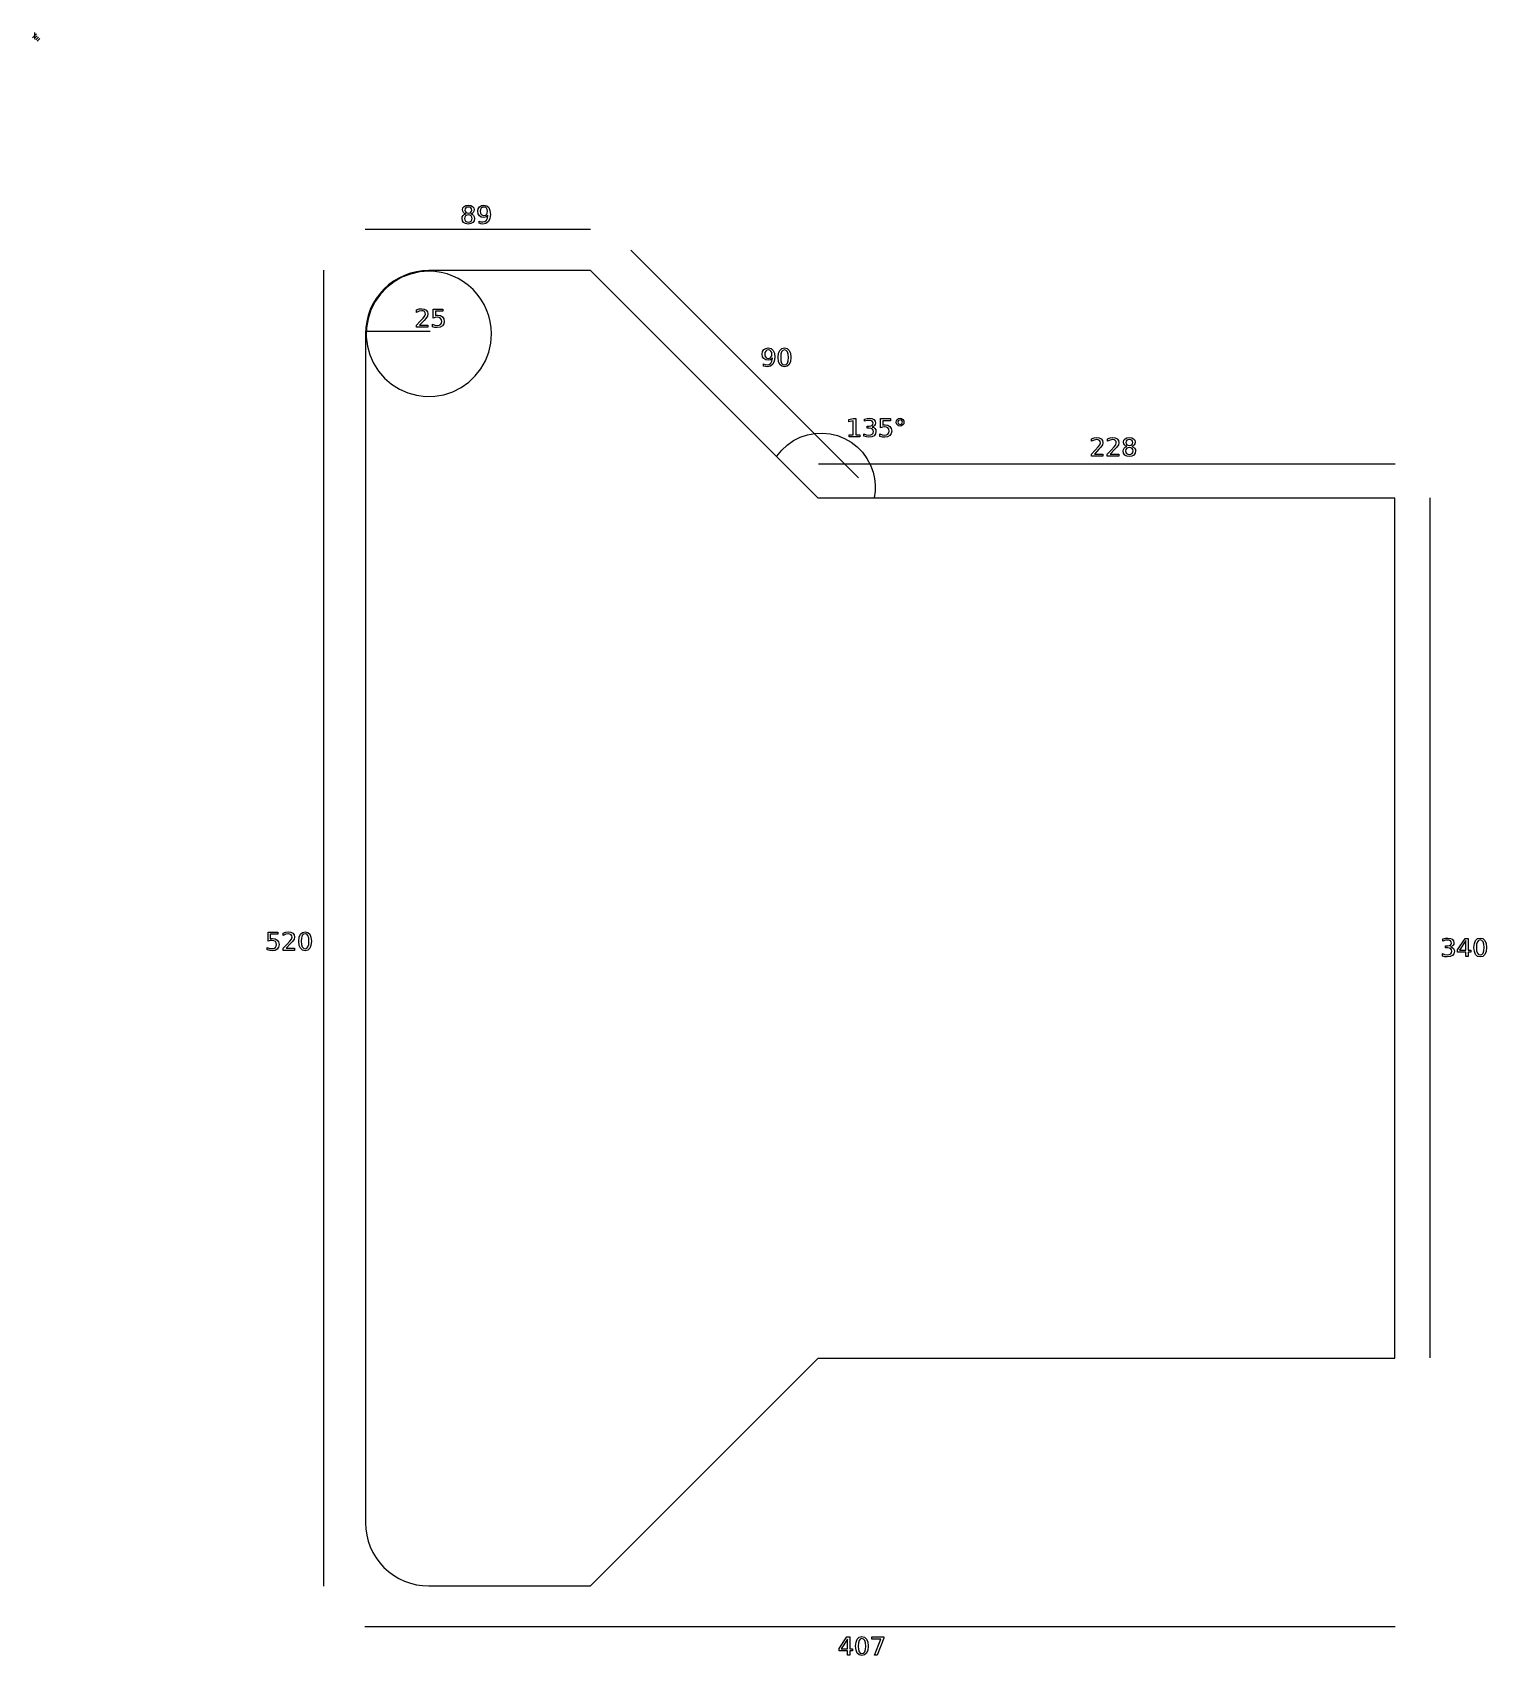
# Model space of a CAD drawing. Extents: x -1 to 574, y 60 to 701.
import ezdxf

# ---------------------------------------------------------------- set-up
doc = ezdxf.new("R2010")
doc.units = 0

msp = doc.modelspace()

# ---------------------------------------------------------------- linework, layer by layer
at = {"layer": 'Layer 1'}
for p, q in [((0.793749, 700.793749), (-0.793749, 699.206251)), ((0.793749, 700.793749), (-0.793749, 699.206251)), ((0, 701.322915), (0, 698.677085)), ((0, 701.322915), (0, 698.677085)), ((1.058332, 700), (0, 698.941668)), ((1.058332, 700), (0, 698.941668)), ((1.587498, 699.470834), (0.529166, 698.412502)), ((1.587498, 699.470834), (0.529166, 698.412502)), ((2.116664, 698.941668), (1.058332, 697.883336)), ((2.116664, 698.941668), (1.058332, 697.883336)), ((168.928665, 627.818448), (169.027539, 628.455101)), ((169.027539, 628.455101), (169.324161, 628.985645)), ((169.097474, 631.257336), (169.250608, 632.030242)), ((169.184291, 630.687002), (169.097474, 631.257336)), ((169.44474, 630.210717), (169.184291, 630.687002)), ((169.250608, 632.030242), (169.710011, 632.62228)), ((169.324161, 628.985645), (169.796828, 629.384758)), ((169.865558, 629.85019), (169.44474, 630.210717)), ((169.710011, 632.62228), (170.440715, 632.998483)), ((169.796828, 629.384758), (170.423834, 629.627121)), ((170.423834, 629.627121), (169.865558, 629.85019)), ((170.006634, 628.399635), (169.90776, 627.818448)), ((170.303256, 628.84095), (170.006634, 628.399635)), ((170.153739, 631.663684), (170.066922, 631.165695)), ((170.066922, 631.165695), (170.153739, 630.667708)), ((170.066922, 631.165695), (170.066922, 631.165695)), ((170.414188, 632.038681), (170.153739, 631.663684)), ((170.153739, 630.667708), (170.414188, 630.292711)), ((170.777128, 629.119486), (170.303256, 628.84095)), ((170.836211, 632.27381), (170.414188, 632.038681)), ((170.414188, 630.292711), (170.836211, 630.057583)), ((170.423834, 629.627121), (170.423834, 629.627121)), ((170.440715, 632.998483), (171.398106, 633.123885)), ((171.398106, 629.212332), (170.777128, 629.119486)), ((171.398106, 632.352186), (170.836211, 632.27381)), ((170.836211, 630.057583), (171.398106, 629.979207)), ((171.398106, 633.123885), (172.357907, 632.998483)), ((171.956382, 632.27381), (171.398106, 632.352186)), ((171.398106, 629.979207), (171.956382, 630.057583)), ((172.021493, 629.119486), (171.398106, 629.212332)), ((171.398106, 629.212332), (171.398106, 629.212332)), ((172.3772, 632.038681), (171.956382, 632.27381)), ((171.956382, 630.057583), (172.3772, 630.292711)), ((172.492953, 628.84095), (172.021493, 629.119486)), ((172.357907, 632.998483), (173.086198, 632.62228)), ((172.644882, 631.663684), (172.3772, 632.038681)), ((172.3772, 630.292711), (172.644882, 630.667708)), ((172.930653, 629.85019), (172.3772, 629.627121)), ((172.3772, 629.627121), (173.002999, 629.384758)), ((172.793192, 628.399635), (172.492953, 628.84095)), ((172.73411, 631.165695), (172.644882, 631.663684)), ((172.644882, 630.667708), (172.73411, 631.165695)), ((172.893272, 627.818448), (172.793192, 628.399635)), ((173.346646, 630.210717), (172.930653, 629.85019)), ((173.002999, 629.384758), (173.472047, 628.985645)), ((173.086198, 632.62228), (173.5456, 632.030242)), ((173.610712, 630.687002), (173.346646, 630.210717)), ((173.472047, 628.985645), (173.768669, 628.455101)), ((173.5456, 632.030242), (173.698734, 631.257336)), ((173.698734, 631.257336), (173.610712, 630.687002)), ((173.768669, 628.455101), (173.867543, 627.818448)), ((175.164963, 630.673737), (175.32895, 631.673331)), ((175.321715, 629.659676), (175.164963, 630.673737)), ((175.791969, 628.88436), (175.321715, 629.659676)), ((175.32895, 631.673331), (175.820909, 632.453471)), ((176.535936, 628.396018), (175.791969, 628.88436)), ((175.820909, 632.453471), (176.585374, 632.956281)), ((176.239315, 631.368267), (176.144058, 630.673737)), ((176.144058, 630.673737), (176.239315, 629.975591)), ((176.525087, 631.898812), (176.239315, 631.368267)), ((176.239315, 629.975591), (176.525087, 629.443842)), ((176.978459, 632.238842), (176.525087, 631.898812)), ((176.525087, 629.443842), (176.978459, 629.107429)), ((177.504179, 628.233237), (176.535936, 628.396018)), ((176.585374, 632.956281), (177.566879, 633.123885)), ((177.566879, 632.352186), (176.978459, 632.238842)), ((176.978459, 629.107429), (177.566879, 628.995292)), ((178.454336, 628.455101), (177.504179, 628.233237)), ((177.566879, 633.123885), (178.667758, 632.883934)), ((178.154096, 632.238842), (177.566879, 632.352186)), ((177.566879, 628.995292), (178.154096, 629.107429)), ((177.566879, 628.995292), (177.566879, 628.995292)), ((178.603852, 631.898812), (178.154096, 632.238842)), ((178.154096, 629.107429), (178.603852, 629.443842)), ((179.163334, 629.091753), (178.454336, 628.455101)), ((178.893239, 631.368267), (178.603852, 631.898812)), ((178.603852, 629.443842), (178.893239, 629.975591)), ((178.667758, 632.883934), (179.472015, 632.164083)), ((178.989701, 630.673737), (178.893239, 631.368267)), ((178.893239, 629.975591), (178.989701, 630.673737)), ((178.98126, 627.937821), (179.163334, 629.091753)), ((179.472015, 632.164083), (179.96759, 630.992065)), ((180.132782, 629.385964), (179.93021, 627.854623)), ((179.96759, 630.992065), (180.132782, 629.385964)), ((219.628761, 623.489962), (130.628874, 623.489962)), ((169.087828, 626.893615), (168.928665, 627.818448)), ((169.565318, 626.212349), (169.087828, 626.893615)), ((170.344253, 625.792736), (169.565318, 626.212349)), ((169.90776, 627.818448), (170.006634, 627.237262)), ((170.006634, 627.237262), (170.303256, 626.795945)), ((170.303256, 626.795945), (170.777128, 626.517411)), ((171.398106, 625.652865), (170.344253, 625.792736)), ((170.777128, 626.517411), (171.398106, 626.424566)), ((171.398106, 626.424566), (172.019083, 626.517411)), ((172.450752, 625.792736), (171.398106, 625.652865)), ((172.019083, 626.517411), (172.492953, 626.795945)), ((173.22607, 626.212349), (172.450752, 625.792736)), ((172.492953, 626.795945), (172.793192, 627.239674)), ((172.793192, 627.239674), (172.893272, 627.818448)), ((173.707175, 626.893615), (173.22607, 626.212349)), ((173.867543, 627.818448), (173.707175, 626.893615)), ((175.627983, 625.942253), (175.627983, 626.829709)), ((175.627983, 626.829709), (176.370745, 626.564435)), ((176.409331, 625.725212), (175.627983, 625.942253)), ((175.627983, 625.942253), (175.627983, 625.942253)), ((176.370745, 626.564435), (177.108683, 626.472797)), ((177.152093, 625.652865), (176.409331, 625.725212)), ((177.108683, 626.472797), (177.958758, 626.634372)), ((178.377166, 625.906079), (177.152093, 625.652865)), ((177.958758, 626.634372), (178.579735, 627.119097)), ((179.322496, 626.665723), (178.377166, 625.906079)), ((178.579735, 627.119097), (178.98126, 627.937821)), ((179.93021, 627.854623), (179.322496, 626.665723)), ((325.502812, 525.352794), (235.561436, 615.294221)), ((114.1971, 607.387116), (114.1971, 87.467178)), ((142.048288, 602.812404), (139.212257, 600.603967)), ((141.87382, 603.053474), (139.904116, 601.592417)), ((143.976472, 604.313656), (141.87382, 603.053474)), ((145.17392, 604.587423), (142.048288, 602.812404)), ((146.193029, 605.361968), (143.976472, 604.313656)), ((148.539848, 605.89608), (145.17392, 604.587423)), ((148.501524, 606.188438), (146.193029, 605.361968)), ((150.879956, 606.784049), (148.501524, 606.188438)), ((152.09677, 606.705434), (148.539848, 605.89608)), ((153.305399, 607.143808), (150.879956, 606.784049)), ((155.795382, 606.982539), (152.09677, 606.705434)), ((155.753794, 607.263743), (153.305399, 607.143808)), ((219.712144, 607.263743), (155.753794, 607.263743)), ((158.241033, 606.861458), (155.795382, 606.982539)), ((155.795382, 606.982539), (155.795382, 606.982539)), ((160.645261, 606.502694), (158.241033, 606.861458)), ((162.99184, 605.91297), (160.645261, 606.502694)), ((165.264544, 605.099005), (162.99184, 605.91297)), ((167.447149, 604.067521), (165.264544, 605.099005)), ((169.523429, 602.825237), (167.447149, 604.067521)), ((171.477158, 601.378875), (169.523429, 602.825237)), ((309.653523, 517.322322), (219.712144, 607.263743)), ((136.71513, 597.995057), (134.60621, 595.018615)), ((136.441389, 598.129687), (134.980333, 596.159957)), ((138.087296, 599.94651), (136.441389, 598.129687)), ((139.212257, 600.603967), (136.71513, 597.995057)), ((139.904116, 601.592417), (138.087296, 599.94651)), ((173.292112, 599.735156), (171.477158, 601.378875)), ((174.935832, 597.920201), (173.292112, 599.735156)), ((176.382194, 595.966472), (174.935832, 597.920201)), ((132.934801, 591.707587), (131.775415, 588.184472)), ((132.671838, 591.840774), (131.845368, 589.532282)), ((133.72015, 594.057334), (132.671838, 591.840774)), ((134.60621, 595.018615), (132.934801, 591.707587)), ((134.980333, 596.159957), (133.72015, 594.057334)), ((150.953396, 591.72472), (152.053069, 592.081632)), ((150.953396, 590.740802), (150.953396, 591.72472)), ((152.038599, 591.223116), (150.953396, 590.740802)), ((153.008047, 591.382278), (152.038599, 591.223116)), ((152.053069, 592.081632), (152.988754, 592.202208)), ((152.988754, 592.202208), (153.994376, 592.062337)), ((153.592852, 591.291844), (153.008047, 591.382278)), ((154.054666, 591.020543), (153.592852, 591.291844)), ((153.994376, 592.062337), (154.773311, 591.642726)), ((154.358521, 590.605756), (154.054666, 591.020543)), ((154.271706, 589.366211), (154.459806, 590.084858)), ((154.459806, 590.084858), (154.358521, 590.605756)), ((154.773311, 591.642726), (155.272503, 590.989193)), ((155.438901, 590.147559), (155.270092, 589.30351)), ((155.272503, 590.989193), (155.438901, 590.147559)), ((157.532136, 592.071985), (161.356874, 592.071985)), ((157.532136, 588.454641), (157.532136, 592.071985)), ((161.356874, 591.252053), (158.424416, 591.252053)), ((158.424416, 591.252053), (158.424416, 589.48679)), ((161.356874, 592.071985), (161.356874, 591.252053)), ((177.624478, 593.890192), (176.382194, 595.966472)), ((178.655962, 591.707587), (177.624478, 593.890192)), ((179.469927, 589.434883), (178.655962, 591.707587)), ((130.889999, 584.728407), (130.770063, 582.280012)), ((131.249757, 587.153824), (130.889999, 584.728407)), ((131.161985, 584.588579), (131.082942, 580.978065)), ((131.775415, 588.184472), (131.161985, 584.588579)), ((131.845368, 589.532282), (131.249757, 587.153824)), ((150.905165, 585.690992), (152.414802, 587.229569)), ((150.905165, 584.871063), (150.905165, 585.690992)), ((155.477488, 584.871063), (150.905165, 584.871063)), ((153.900324, 587.55754), (152.077183, 585.690992)), ((152.077183, 585.690992), (155.477488, 585.690992)), ((152.077183, 585.690992), (152.077183, 585.690992)), ((152.414802, 587.229569), (153.620583, 588.478758)), ((153.620583, 588.478758), (154.271706, 589.366211)), ((154.667202, 588.367826), (153.900324, 587.55754)), ((155.270092, 589.30351), (154.667202, 588.367826)), ((155.477488, 585.690992), (155.477488, 584.871063)), ((157.228281, 585.039872), (157.228281, 586.018964)), ((157.228281, 586.018964), (158.125381, 585.666878)), ((158.197729, 584.808362), (157.228281, 585.039872)), ((158.323128, 588.724738), (157.532136, 588.454641)), ((158.125381, 585.666878), (159.104476, 585.551123)), ((159.123767, 584.731191), (158.197729, 584.808362)), ((159.104476, 588.811553), (158.323128, 588.724738)), ((158.424416, 589.48679), (158.848849, 589.592898)), ((158.848849, 589.592898), (159.273285, 589.631485)), ((159.852059, 588.701827), (159.104476, 588.811553)), ((159.104476, 585.551123), (159.852059, 585.660849)), ((160.292169, 584.89156), (159.123767, 584.731191)), ((159.273285, 589.631485), (160.353665, 589.466293)), ((160.42601, 588.372649), (159.852059, 588.701827)), ((159.852059, 585.660849), (160.42601, 585.990026)), ((161.163948, 585.372667), (160.292169, 584.89156)), ((160.353665, 589.466293), (161.183241, 588.970715)), ((160.791363, 587.85537), (160.42601, 588.372649)), ((160.42601, 585.990026), (160.791363, 586.507306)), ((160.913147, 587.181338), (160.791363, 587.85537)), ((160.791363, 586.507306), (160.913147, 587.181338)), ((161.706551, 586.147983), (161.163948, 585.372667)), ((161.183241, 588.970715), (161.711374, 588.192987)), ((161.887418, 587.181338), (161.706551, 586.147983)), ((161.711374, 588.192987), (161.887418, 587.181338)), ((180.059651, 587.088304), (179.469927, 589.434883)), ((180.418414, 584.684076), (180.059651, 587.088304)), ((180.539496, 582.238425), (180.418414, 584.684076)), ((130.770063, 582.280012), (130.770063, 112.58592)), ((131.082942, 580.978065), (131.526719, 577.411088)), ((156.309681, 583.161526), (131.122771, 583.161526)), ((131.526719, 577.411088), (132.481746, 573.945805)), ((179.453037, 574.982891), (180.26239, 578.539813)), ((180.26239, 578.539813), (180.539496, 582.238425)), ((132.481746, 573.945805), (133.936456, 570.640373)), ((176.369361, 568.491331), (178.144379, 571.616963)), ((178.144379, 571.616963), (179.453037, 574.982891)), ((287.529384, 574.243144), (287.693366, 575.242738)), ((287.686136, 573.229083), (287.529384, 574.243144)), ((288.156393, 572.453767), (287.686136, 573.229083)), ((287.693366, 575.242738), (288.185312, 576.022878)), ((288.900354, 571.965425), (288.156393, 572.453767)), ((288.185312, 576.022878), (288.949785, 576.525688)), ((288.60373, 574.937674), (288.508473, 574.243144)), ((288.508473, 574.243144), (288.60373, 573.544998)), ((288.889499, 575.468219), (288.60373, 574.937674)), ((288.60373, 573.544998), (288.889499, 573.013249)), ((289.342869, 575.808249), (288.889499, 575.468219)), ((288.889499, 573.013249), (289.342869, 572.676836)), ((289.868589, 571.802644), (288.900354, 571.965425)), ((288.949785, 576.525688), (289.931295, 576.693292)), ((289.931295, 575.921593), (289.342869, 575.808249)), ((289.342869, 572.676836), (289.931295, 572.564699)), ((290.818733, 572.024508), (289.868589, 571.802644)), ((289.931295, 576.693292), (291.032165, 576.453341)), ((290.518497, 575.808249), (289.931295, 575.921593)), ((289.931295, 572.564699), (290.518497, 572.676836)), ((289.931295, 572.564699), (289.931295, 572.564699)), ((290.323162, 570.203779), (290.944145, 570.688504)), ((290.968249, 575.468219), (290.518497, 575.808249)), ((290.518497, 572.676836), (290.968249, 573.013249)), ((291.527736, 572.66116), (290.818733, 572.024508)), ((290.944145, 570.688504), (291.34567, 571.507228)), ((291.25765, 574.937674), (290.968249, 575.468219)), ((290.968249, 573.013249), (291.25765, 573.544998)), ((291.032165, 576.453341), (291.836425, 575.73349)), ((291.354116, 574.243144), (291.25765, 574.937674)), ((291.25765, 573.544998), (291.354116, 574.243144)), ((291.34567, 571.507228), (291.527736, 572.66116)), ((292.294623, 571.42403), (291.686909, 570.23513)), ((291.836425, 575.73349), (292.332002, 574.561472)), ((292.497194, 572.955371), (292.294623, 571.42403)), ((292.332002, 574.561472), (292.497194, 572.955371)), ((293.842837, 572.955371), (294.002004, 574.561472)), ((294.002004, 571.351683), (293.842837, 572.955371)), ((294.002004, 574.561472), (294.479503, 575.73349)), ((294.479503, 570.177253), (294.002004, 571.351683)), ((294.479503, 575.73349), (295.263251, 576.453341)), ((294.915979, 574.253998), (294.821926, 572.955371)), ((294.821926, 572.955371), (294.915979, 571.659157)), ((295.198137, 575.178832), (294.915979, 574.253998)), ((294.915979, 571.659157), (295.198137, 570.731911)), ((295.672012, 575.735903), (295.198137, 575.178832)), ((295.198137, 570.731911), (295.672012, 570.178458)), ((295.263251, 576.453341), (296.331584, 576.693292)), ((296.331584, 575.921593), (295.672012, 575.735903)), ((296.331584, 576.693292), (297.398694, 576.453341)), ((296.331584, 576.693292), (296.331584, 576.693292)), ((296.993544, 575.735903), (296.331584, 575.921593)), ((296.331584, 575.921593), (296.331584, 575.921593)), ((297.465005, 575.178832), (296.993544, 575.735903)), ((296.993544, 570.178458), (297.465005, 570.731911)), ((297.398694, 576.453341), (298.178823, 575.73349)), ((297.750774, 574.253998), (297.465005, 575.178832)), ((297.465005, 570.731911), (297.750774, 571.659157)), ((297.846031, 572.955371), (297.750774, 574.253998)), ((297.750774, 571.659157), (297.846031, 572.955371)), ((298.178823, 575.73349), (298.659934, 574.561472)), ((298.659934, 571.351683), (298.178823, 570.177253)), ((298.659934, 574.561472), (298.820305, 572.955371)), ((298.820305, 572.955371), (298.659934, 571.351683)), ((133.936456, 570.640373), (135.87928, 567.55295)), ((135.87928, 567.55295), (138.298651, 564.741694)), ((138.298651, 564.741694), (141.109907, 562.322323)), ((171.552013, 563.158173), (174.160924, 565.655301)), ((174.160924, 565.655301), (176.369361, 568.491331)), ((287.992404, 569.51166), (287.992404, 570.399116)), ((287.992404, 570.399116), (288.735142, 570.133842)), ((288.773744, 569.29462), (287.992404, 569.51166)), ((287.992404, 569.51166), (287.992404, 569.51166)), ((288.735142, 570.133842), (289.47309, 570.042204)), ((289.516508, 569.222272), (288.773744, 569.29462)), ((289.47309, 570.042204), (290.323162, 570.203779)), ((290.741574, 569.475486), (289.516508, 569.222272)), ((291.686909, 570.23513), (290.741574, 569.475486)), ((295.263251, 569.461017), (294.479503, 570.177253)), ((296.331584, 569.222272), (295.263251, 569.461017)), ((295.672012, 570.178458), (296.331584, 569.993973)), ((296.331584, 569.993973), (296.993544, 570.178458)), ((297.398694, 569.461017), (296.331584, 569.222272)), ((298.178823, 570.177253), (297.398694, 569.461017)), ((141.109907, 562.322323), (144.19733, 560.379499)), ((144.19733, 560.379499), (147.502761, 558.924789)), ((147.502761, 558.924789), (150.968044, 557.969762)), ((150.968044, 557.969762), (154.535021, 557.525986)), ((158.145535, 557.605028), (161.741429, 558.218458)), ((161.741429, 558.218458), (165.264544, 559.377844)), ((165.264544, 559.377844), (168.575572, 561.049253)), ((168.575572, 561.049253), (171.552013, 563.158173)), ((154.535021, 557.525986), (158.145535, 557.605028)), ((321.766477, 548.413142), (323.48833, 548.760407)), ((321.766477, 547.525688), (321.766477, 548.413142)), ((323.497988, 547.872951), (321.766477, 547.525688)), ((323.48833, 548.760407), (324.462604, 548.760407)), ((323.497988, 542.379414), (323.497988, 547.872951)), ((324.462604, 548.760407), (324.462604, 542.379414)), ((327.935256, 548.581951), (328.972236, 548.813461)), ((327.935256, 547.713788), (327.935256, 548.581951)), ((328.943291, 547.983882), (327.935256, 547.713788)), ((329.80181, 548.0707), (328.943291, 547.983882)), ((328.962579, 545.008017), (328.962579, 545.808656)), ((328.962579, 545.808656), (329.840386, 545.808656)), ((328.972236, 548.813461), (329.88862, 548.890632)), ((330.449311, 547.995941), (329.80181, 548.0707)), ((329.840386, 545.808656), (330.474638, 545.879797)), ((329.88862, 548.890632), (330.882182, 548.764024)), ((330.9256, 547.771666), (330.449311, 547.995941)), ((330.474638, 545.879797), (330.940072, 546.09322)), ((330.882182, 548.764024), (331.644234, 548.384202)), ((331.222224, 547.412343), (330.9256, 547.771666)), ((330.940072, 546.09322), (331.225842, 546.445308)), ((331.533314, 545.66396), (330.973833, 545.442097)), ((330.973833, 545.442097), (331.596013, 545.211793)), ((330.973833, 545.442097), (330.973833, 545.442097)), ((331.321098, 546.922796), (331.222224, 547.412343)), ((331.225842, 546.445308), (331.321098, 546.922796)), ((331.948107, 546.011226), (331.533314, 545.66396)), ((331.596013, 545.211793), (332.063862, 544.819914)), ((331.644234, 548.384202), (332.128956, 547.793369)), ((332.204925, 546.471834), (331.948107, 546.011226)), ((332.128956, 547.793369), (332.290531, 547.024081)), ((332.290531, 547.024081), (332.204925, 546.471834)), ((334.316257, 548.760407), (338.14099, 548.760407)), ((334.316257, 545.143063), (334.316257, 548.760407)), ((335.107255, 545.41316), (334.316257, 545.143063)), ((335.888595, 545.499974), (335.107255, 545.41316)), ((338.14099, 547.940475), (335.208537, 547.940475)), ((335.208537, 547.940475), (335.208537, 546.175211)), ((335.208537, 546.175211), (335.632955, 546.28132)), ((335.632955, 546.28132), (336.057399, 546.319907)), ((336.636174, 545.390249), (335.888595, 545.499974)), ((336.057399, 546.319907), (337.137777, 546.154714)), ((337.210134, 545.061071), (336.636174, 545.390249)), ((337.137777, 546.154714), (337.967344, 545.659137)), ((337.575477, 544.543791), (337.210134, 545.061071)), ((337.967344, 545.659137), (338.495485, 544.881409)), ((338.14099, 548.760407), (338.14099, 547.940475)), ((340.475379, 547.347232), (340.586312, 547.944092)), ((340.583898, 546.75037), (340.475379, 547.347232)), ((340.909454, 546.262029), (340.583898, 546.75037)), ((340.586312, 547.944092), (340.919111, 548.442079)), ((341.397808, 545.936467), (340.909454, 546.262029)), ((340.919111, 548.442079), (341.412274, 548.778494)), ((341.353186, 547.998352), (341.087915, 547.347232)), ((341.087915, 547.347232), (341.353186, 546.700933)), ((342.004299, 548.268447), (341.353186, 547.998352)), ((341.353186, 546.700933), (342.004299, 546.440485)), ((341.994668, 545.827946), (341.397808, 545.936467)), ((341.412274, 548.778494), (342.004299, 548.890632)), ((342.590323, 545.937673), (341.994668, 545.827946)), ((342.004299, 548.890632), (342.597547, 548.770054)), ((342.004299, 548.890632), (342.004299, 548.890632)), ((342.650622, 547.998352), (342.004299, 548.268447)), ((342.004299, 548.268447), (342.004299, 548.268447)), ((342.004299, 546.440485), (342.655437, 546.700933)), ((343.084697, 546.266852), (342.590323, 545.937673)), ((342.597547, 548.770054), (343.089512, 548.432435)), ((342.920708, 547.347232), (342.650622, 547.998352)), ((342.655437, 546.700933), (342.920708, 547.347232)), ((343.421107, 546.758811), (343.084697, 546.266852)), ((343.089512, 548.432435), (343.422305, 547.940475)), ((343.533244, 547.347232), (343.421107, 546.758811)), ((343.422305, 547.940475), (343.533244, 547.347232)), ((297.41617, 538.339593), (299.879429, 540.056585)), ((299.879429, 540.056585), (302.558584, 541.411561)), ((302.558584, 541.411561), (305.403267, 542.371562)), ((305.403267, 542.371562), (308.354661, 542.923787)), ((308.354661, 542.923787), (311.35412, 543.061438)), ((311.35412, 543.061438), (314.342997, 542.777717)), ((314.342997, 542.777717), (317.261098, 542.071623)), ((317.261098, 542.071623), (320.051846, 540.963721)), ((320.051846, 540.963721), (322.662014, 539.479557)), ((321.906362, 542.379414), (323.497988, 542.379414)), ((321.906362, 541.559484), (321.906362, 542.379414)), ((326.05423, 541.559484), (321.906362, 541.559484)), ((322.662014, 539.479557), (325.038375, 537.64468)), ((324.462604, 542.379414), (326.05423, 542.379414)), ((326.05423, 542.379414), (326.05423, 541.559484)), ((327.718219, 541.776524), (327.718219, 542.717032)), ((327.718219, 542.717032), (328.605683, 542.36012)), ((328.706965, 541.511251), (327.718219, 541.776524)), ((328.605683, 542.36012), (329.613718, 542.239545)), ((329.642637, 541.419612), (328.706965, 541.511251)), ((329.80181, 545.008017), (328.962579, 545.008017)), ((329.613718, 542.239545), (330.420379, 542.329978)), ((330.838777, 541.565512), (329.642637, 541.419612)), ((330.509603, 544.917583), (329.80181, 545.008017)), ((330.420379, 542.329978), (331.007594, 542.601277)), ((331.041355, 544.646282), (330.509603, 544.917583)), ((331.726228, 542.003211), (330.838777, 541.565512)), ((331.007594, 542.601277), (331.369325, 543.045005)), ((331.377765, 544.219435), (331.041355, 544.646282)), ((331.369325, 543.045005), (331.489902, 543.652719)), ((331.489902, 543.652719), (331.377765, 544.219435)), ((332.276078, 542.707386), (331.726228, 542.003211)), ((332.063862, 544.819914), (332.360486, 544.291782)), ((332.459361, 543.652719), (332.276078, 542.707386)), ((332.360486, 544.291782), (332.459361, 543.652719)), ((334.012384, 541.728294), (334.012384, 542.707386)), ((334.012384, 542.707386), (334.909505, 542.3553)), ((334.981842, 541.496783), (334.012384, 541.728294)), ((334.909505, 542.3553), (335.888595, 542.239545)), ((335.907883, 541.419612), (334.981842, 541.496783)), ((335.888595, 542.239545), (336.636174, 542.349271)), ((337.076288, 541.579982), (335.907883, 541.419612)), ((336.636174, 542.349271), (337.210134, 542.678448)), ((337.948056, 542.061089), (337.076288, 541.579982)), ((337.210134, 542.678448), (337.575477, 543.195728)), ((337.697258, 543.86976), (337.575477, 544.543791)), ((337.575477, 543.195728), (337.697258, 543.86976)), ((338.490663, 542.836405), (337.948056, 542.061089)), ((338.671532, 543.86976), (338.490663, 542.836405)), ((338.495485, 544.881409), (338.671532, 543.86976)), ((417.628126, 540.812662), (418.727786, 541.169574)), ((417.628126, 539.828744), (417.628126, 540.812662)), ((418.71334, 540.311057), (417.628126, 539.828744)), ((419.682772, 540.47022), (418.71334, 540.311057)), ((418.727786, 541.169574), (419.663484, 541.290152)), ((419.663484, 541.290152), (420.669111, 541.150282)), ((420.267573, 540.379787), (419.682772, 540.47022)), ((420.729383, 540.108487), (420.267573, 540.379787)), ((420.669111, 541.150282), (421.448043, 540.73067)), ((421.03325, 539.693698), (420.729383, 540.108487)), ((420.946447, 538.454156), (421.134539, 539.1728)), ((421.134539, 539.1728), (421.03325, 539.693698)), ((421.448043, 540.73067), (421.947232, 540.077136)), ((422.113628, 539.235501), (421.944824, 538.391455)), ((421.947232, 540.077136), (422.113628, 539.235501)), ((423.91266, 540.812662), (425.01232, 541.169574)), ((423.91266, 539.828744), (423.91266, 540.812662)), ((424.997847, 540.311057), (423.91266, 539.828744)), ((425.967306, 540.47022), (424.997847, 540.311057)), ((425.01232, 541.169574), (425.948018, 541.290152)), ((425.948018, 541.290152), (426.953645, 541.150282)), ((426.552107, 540.379787), (425.967306, 540.47022)), ((427.013917, 540.108487), (426.552107, 540.379787)), ((426.953645, 541.150282), (427.732577, 540.73067)), ((427.317784, 539.693698), (427.013917, 540.108487)), ((427.230954, 538.454156), (427.419073, 539.1728)), ((427.419073, 539.1728), (427.317784, 539.693698)), ((427.732577, 540.73067), (428.231766, 540.077136)), ((428.398162, 539.235501), (428.229358, 538.391455)), ((428.231766, 540.077136), (428.398162, 539.235501)), ((430.264716, 539.423604), (430.41785, 540.196508)), ((430.351532, 538.853268), (430.264716, 539.423604)), ((430.611981, 538.376985), (430.351532, 538.853268)), ((430.41785, 540.196508), (430.877252, 540.788548)), ((430.877252, 540.788548), (431.607951, 541.164751)), ((431.320964, 539.82995), (431.234148, 539.331963)), ((431.234148, 539.331963), (431.320964, 538.833976)), ((431.234148, 539.331963), (431.234148, 539.331963)), ((431.581413, 540.204949), (431.320964, 539.82995)), ((431.320964, 538.833976), (431.581413, 538.458979)), ((432.003449, 540.440075), (431.581413, 540.204949)), ((431.607951, 541.164751), (432.565344, 541.290152)), ((432.565344, 540.518451), (432.003449, 540.440075)), ((432.565344, 541.290152), (433.525146, 541.164751)), ((433.123621, 540.440075), (432.565344, 540.518451)), ((433.544434, 540.204949), (433.123621, 540.440075)), ((433.525146, 541.164751), (434.253437, 540.788548)), ((433.812126, 539.82995), (433.544434, 540.204949)), ((433.544434, 538.458979), (433.812126, 538.833976)), ((433.901356, 539.331963), (433.812126, 539.82995)), ((433.812126, 538.833976), (433.901356, 539.331963)), ((434.253437, 540.788548), (434.712839, 540.196508)), ((434.777953, 538.853268), (434.513892, 538.376985)), ((434.712839, 540.196508), (434.865973, 539.423604)), ((434.865973, 539.423604), (434.777953, 538.853268)), ((293.32124, 533.967753), (295.214782, 536.297634)), ((295.214782, 536.297634), (297.41617, 538.339593)), ((325.038375, 537.64468), (327.129489, 535.49036)), ((327.129489, 535.49036), (328.89848, 533.064179)), ((328.89848, 533.064179), (330.31397, 530.416147)), ((417.579892, 534.778934), (419.089524, 536.31751)), ((417.579892, 533.959004), (417.579892, 534.778934)), ((422.152204, 533.959004), (417.579892, 533.959004)), ((420.575051, 536.645485), (418.751916, 534.778934)), ((418.751916, 534.778934), (422.152204, 534.778934)), ((418.751916, 534.778934), (418.751916, 534.778934)), ((419.089524, 536.31751), (420.295308, 537.566699)), ((420.295308, 537.566699), (420.946447, 538.454156)), ((421.341919, 537.455768), (420.575051, 536.645485)), ((421.944824, 538.391455), (421.341919, 537.455768)), ((422.152204, 534.778934), (422.152204, 533.959004)), ((423.864427, 534.778934), (425.374058, 536.31751)), ((423.864427, 533.959004), (423.864427, 534.778934)), ((428.436738, 533.959004), (423.864427, 533.959004)), ((426.859586, 536.645485), (425.03645, 534.778934)), ((425.03645, 534.778934), (428.436738, 534.778934)), ((425.03645, 534.778934), (425.03645, 534.778934)), ((425.374058, 536.31751), (426.579842, 537.566699)), ((426.579842, 537.566699), (427.230954, 538.454156)), ((427.626453, 537.455768), (426.859586, 536.645485)), ((428.229358, 538.391455), (427.626453, 537.455768)), ((428.436738, 534.778934), (428.436738, 533.959004)), ((430.095912, 535.984715), (430.194787, 536.621368)), ((430.255072, 535.059882), (430.095912, 535.984715)), ((430.194787, 536.621368), (430.491411, 537.151913)), ((430.732552, 534.378614), (430.255072, 535.059882)), ((430.491411, 537.151913), (430.964062, 537.551025)), ((431.032794, 538.016457), (430.611981, 538.376985)), ((431.51149, 533.959003), (430.732552, 534.378614)), ((430.964062, 537.551025), (431.59107, 537.793386)), ((431.59107, 537.793386), (431.032794, 538.016457)), ((431.173876, 536.565902), (431.075001, 535.984715)), ((431.075001, 535.984715), (431.173876, 535.40353)), ((431.4705, 537.007217), (431.173876, 536.565902)), ((431.173876, 535.40353), (431.4705, 534.962213)), ((431.944368, 537.285754), (431.4705, 537.007217)), ((431.4705, 534.962213), (431.944368, 534.683679)), ((432.565344, 533.819132), (431.51149, 533.959003)), ((431.581413, 538.458979), (432.003449, 538.223851)), ((431.59107, 537.793386), (431.59107, 537.793386)), ((432.565344, 537.378599), (431.944368, 537.285754)), ((431.944368, 534.683679), (432.565344, 534.590834)), ((432.003449, 538.223851), (432.565344, 538.145475)), ((432.565344, 538.145475), (433.123621, 538.223851)), ((433.188728, 537.285754), (432.565344, 537.378599)), ((432.565344, 537.378599), (432.565344, 537.378599)), ((432.565344, 534.590834), (433.186321, 534.683679)), ((433.617988, 533.959003), (432.565344, 533.819132)), ((433.123621, 538.223851), (433.544434, 538.458979)), ((433.186321, 534.683679), (433.660189, 534.962213)), ((433.660189, 537.007217), (433.188728, 537.285754)), ((434.097895, 538.016457), (433.544434, 537.793386)), ((433.544434, 537.793386), (434.170239, 537.551025)), ((434.393295, 534.378614), (433.617988, 533.959003)), ((433.960424, 536.565902), (433.660189, 537.007217)), ((433.660189, 534.962213), (433.960424, 535.405941)), ((434.060503, 535.984715), (433.960424, 536.565902)), ((433.960424, 535.405941), (434.060503, 535.984715)), ((434.513892, 538.376985), (434.097895, 538.016457)), ((434.170239, 537.551025), (434.639278, 537.151913)), ((434.874407, 535.059882), (434.393295, 534.378614)), ((434.639278, 537.151913), (434.935902, 536.621368)), ((435.034777, 535.984715), (434.874407, 535.059882)), ((434.935902, 536.621368), (435.034777, 535.984715)), ((537.651203, 530.730007), (309.7996, 530.730007)), ((330.31397, 530.416147), (331.344582, 527.596273)), ((331.344582, 527.596273), (331.896466, 525.1148)), ((332.103471, 520.043417), (331.755663, 517.52522)), ((331.896466, 525.1148), (332.149917, 522.585229)), ((332.149917, 522.585229), (332.103471, 520.043417)), ((537.505127, 517.322322), (309.653523, 517.322322)), ((537.505127, 177.543613), (537.505127, 517.322322)), ((551.441666, 177.679503), (551.441666, 517.45823)), ((92.271525, 345.886373), (96.096262, 345.886373)), ((92.271525, 342.269047), (92.271525, 345.886373)), ((93.062517, 342.539133), (92.271525, 342.269047)), ((93.843862, 342.625943), (93.062517, 342.539133)), ((96.096262, 345.066456), (93.163802, 345.066456)), ((93.163802, 345.066456), (93.163802, 343.301185)), ((93.163802, 343.301185), (93.588238, 343.407309)), ((93.588238, 343.407309), (94.012674, 343.445885)), ((94.591447, 342.51622), (93.843862, 342.625943)), ((94.012674, 343.445885), (95.093052, 343.280693)), ((95.165399, 342.187052), (94.591447, 342.51622)), ((95.093052, 343.280693), (95.92263, 342.785116)), ((95.530751, 341.669766), (95.165399, 342.187052)), ((95.165399, 339.80443), (95.530751, 340.321703)), ((95.652536, 340.995741), (95.530751, 341.669766)), ((95.530751, 340.321703), (95.652536, 340.995741)), ((96.445937, 339.962392), (95.903337, 339.187078)), ((95.92263, 342.785116), (96.450761, 342.007387)), ((96.096262, 345.886373), (96.096262, 345.066456)), ((96.626804, 340.995741), (96.445937, 339.962392)), ((96.450761, 342.007387), (96.626804, 340.995741)), ((98.213614, 339.505398), (99.723251, 341.043975)), ((98.261845, 345.539107), (99.361516, 345.89603)), ((98.261845, 344.555203), (98.261845, 345.539107)), ((99.347048, 345.037511), (98.261845, 344.555203)), ((100.316496, 345.196684), (99.347048, 345.037511)), ((99.361516, 345.89603), (100.297203, 346.0166)), ((101.208773, 341.371952), (99.385632, 339.505398)), ((99.723251, 341.043975), (100.929032, 342.29315)), ((100.297203, 346.0166), (101.302824, 345.876735)), ((100.901299, 345.10625), (100.316496, 345.196684)), ((101.363113, 344.834946), (100.901299, 345.10625)), ((100.929032, 342.29315), (101.580153, 343.180615)), ((101.975649, 342.182237), (101.208773, 341.371952)), ((101.302824, 345.876735), (102.08176, 345.45714)), ((101.66697, 344.420153), (101.363113, 344.834946)), ((101.580153, 343.180615), (101.768255, 343.899248)), ((101.768255, 343.899248), (101.66697, 344.420153)), ((102.578541, 343.117908), (101.975649, 342.182237)), ((102.08176, 345.45714), (102.580952, 344.8036)), ((102.74735, 343.961955), (102.578541, 343.117908)), ((102.580952, 344.8036), (102.74735, 343.961955)), ((104.425796, 342.278678), (104.584959, 343.884789)), ((104.584959, 340.675007), (104.425796, 342.278678)), ((104.584959, 343.884789), (105.062449, 345.056799)), ((105.062449, 339.500583), (104.584959, 340.675007)), ((105.062449, 345.056799), (105.846207, 345.77665)), ((105.498941, 343.57731), (105.40489, 342.278678)), ((105.40489, 342.278678), (105.498941, 340.982472)), ((105.781093, 344.502154), (105.498941, 343.57731)), ((105.498941, 340.982472), (105.781093, 340.055228)), ((106.254966, 345.059227), (105.781093, 344.502154)), ((105.781093, 340.055228), (106.254966, 339.501767)), ((105.846207, 345.77665), (106.91453, 346.0166)), ((106.91453, 345.244918), (106.254966, 345.059227)), ((106.91453, 346.0166), (107.981644, 345.77665)), ((106.91453, 346.0166), (106.91453, 346.0166)), ((107.576502, 345.059227), (106.91453, 345.244918)), ((106.91453, 345.244918), (106.91453, 345.244918)), ((108.047963, 344.502154), (107.576502, 345.059227)), ((107.576502, 339.501767), (108.047963, 340.055228)), ((107.981644, 345.77665), (108.761785, 345.056799)), ((108.333733, 343.57731), (108.047963, 344.502154)), ((108.047963, 340.055228), (108.333733, 340.982472)), ((108.428989, 342.278678), (108.333733, 343.57731)), ((108.333733, 340.982472), (108.428989, 342.278678)), ((108.761785, 345.056799), (109.242892, 343.884789)), ((109.242892, 340.675007), (108.761785, 339.500583)), ((109.242892, 343.884789), (109.403261, 342.278678)), ((109.403261, 342.278678), (109.242892, 340.675007)), ((556.464034, 343.257344), (557.501014, 343.488854)), ((556.464034, 342.389167), (556.464034, 343.257344)), ((557.472068, 342.65928), (556.464034, 342.389167)), ((558.330587, 342.74609), (557.472068, 342.65928)), ((557.491356, 339.683409), (557.491356, 340.484038)), ((557.491356, 340.484038), (558.369163, 340.484038)), ((557.501014, 343.488854), (558.417397, 343.566006)), ((558.978088, 342.671332), (558.330587, 342.74609)), ((558.369163, 340.484038), (559.003415, 340.555177)), ((558.417397, 343.566006), (559.410959, 343.439403)), ((559.454377, 342.447058), (558.978088, 342.671332)), ((559.003415, 340.555177), (559.46885, 340.768597)), ((559.410959, 343.439403), (560.173011, 343.059594)), ((559.751001, 342.087735), (559.454377, 342.447058)), ((559.46885, 340.768597), (559.754619, 341.120697)), ((560.062091, 340.33935), (559.502611, 340.117484)), ((559.502611, 340.117484), (560.124791, 339.887178)), ((559.502611, 340.117484), (559.502611, 340.117484)), ((559.849876, 341.598197), (559.751001, 342.087735)), ((559.754619, 341.120697), (559.849876, 341.598197)), ((560.476885, 340.686602), (560.062091, 340.33935)), ((560.124791, 339.887178), (560.59264, 339.495291)), ((560.173011, 343.059594), (560.657734, 342.468767)), ((560.733702, 341.147228), (560.476885, 340.686602)), ((560.657734, 342.468767), (560.819308, 341.699479)), ((560.819308, 341.699479), (560.733702, 341.147228)), ((562.261444, 338.873124), (565.256603, 343.435805)), ((565.512217, 342.586917), (563.052415, 338.742896)), ((565.256603, 343.435805), (566.481675, 343.435805)), ((565.512217, 338.742896), (565.512217, 342.586917)), ((566.481675, 343.435805), (566.481675, 338.742896)), ((568.714782, 339.82811), (568.873942, 341.434201)), ((568.873942, 341.434201), (569.351422, 342.606205)), ((569.351422, 342.606205), (570.135183, 343.326056)), ((569.787924, 341.126723), (569.693871, 339.82811)), ((570.070082, 342.05156), (569.787924, 341.126723)), ((570.54395, 342.608632), (570.070082, 342.05156)), ((570.135183, 343.326056), (571.203503, 343.566006)), ((571.203503, 342.794323), (570.54395, 342.608632)), ((571.203503, 343.566006), (572.270619, 343.326056)), ((571.203503, 343.566006), (571.203503, 343.566006)), ((571.865483, 342.608632), (571.203503, 342.794323)), ((571.203503, 342.794323), (571.203503, 342.794323)), ((572.33695, 342.05156), (571.865483, 342.608632)), ((572.270619, 343.326056), (573.050768, 342.606205)), ((572.622719, 341.126723), (572.33695, 342.05156)), ((572.717976, 339.82811), (572.622719, 341.126723)), ((573.050768, 342.606205), (573.531879, 341.434201)), ((573.531879, 341.434201), (573.69225, 339.82811)), ((91.967667, 338.854259), (91.967667, 339.833375)), ((91.967667, 339.833375), (92.86477, 339.481268)), ((92.937115, 338.622749), (91.967667, 338.854259)), ((92.86477, 339.481268), (93.843862, 339.365513)), ((93.863156, 338.545597), (92.937115, 338.622749)), ((93.843862, 339.365513), (94.591447, 339.475242)), ((95.031557, 338.705967), (93.863156, 338.545597)), ((94.591447, 339.475242), (95.165399, 339.80443)), ((95.903337, 339.187078), (95.031557, 338.705967)), ((98.213614, 338.685455), (98.213614, 339.505398)), ((102.785934, 338.685455), (98.213614, 338.685455)), ((99.385632, 339.505398), (102.785934, 339.505398)), ((99.385632, 339.505398), (99.385632, 339.505398)), ((102.785934, 339.505398), (102.785934, 338.685455)), ((105.846207, 338.784343), (105.062449, 339.500583)), ((106.91453, 338.545597), (105.846207, 338.784343)), ((106.254966, 339.501767), (106.91453, 339.317279)), ((106.91453, 339.317279), (107.576502, 339.501767)), ((107.981644, 338.784343), (106.91453, 338.545597)), ((108.761785, 339.500583), (107.981644, 338.784343)), ((556.246996, 336.451925), (556.246996, 337.392412)), ((556.246996, 337.392412), (557.13446, 337.035516)), ((557.235743, 336.186628), (556.246996, 336.451925)), ((557.13446, 337.035516), (558.142495, 336.914919)), ((558.171414, 336.095002), (557.235743, 336.186628)), ((558.330587, 339.683409), (557.491356, 339.683409)), ((558.142495, 336.914919), (558.949156, 337.005353)), ((559.367554, 336.2409), (558.171414, 336.095002)), ((559.03838, 339.592975), (558.330587, 339.683409)), ((558.949156, 337.005353), (559.536371, 337.276657)), ((559.570132, 339.321671), (559.03838, 339.592975)), ((560.255005, 336.678593), (559.367554, 336.2409)), ((559.536371, 337.276657), (559.898103, 337.720389)), ((559.906543, 338.89482), (559.570132, 339.321671)), ((559.898103, 337.720389), (560.01868, 338.328109)), ((560.01868, 338.328109), (559.906543, 338.89482)), ((560.804855, 337.382768), (560.255005, 336.678593)), ((560.59264, 339.495291), (560.889264, 338.96717)), ((560.988138, 338.328109), (560.804855, 337.382768)), ((560.889264, 338.96717), (560.988138, 338.328109)), ((562.261444, 337.932611), (562.261444, 338.873124)), ((565.512217, 337.932611), (562.261444, 337.932611)), ((563.052415, 338.742896), (565.512217, 338.742896)), ((565.512217, 336.234861), (565.512217, 337.932611)), ((566.481675, 336.234861), (565.512217, 336.234861)), ((566.481675, 338.742896), (567.508998, 338.742896)), ((567.508998, 337.932611), (566.481675, 337.932611)), ((566.481675, 337.932611), (566.481675, 336.234861)), ((567.508998, 338.742896), (567.508998, 337.932611)), ((568.873942, 338.224419), (568.714782, 339.82811)), ((569.351422, 337.049988), (568.873942, 338.224419)), ((570.135183, 336.333749), (569.351422, 337.049988)), ((569.693871, 339.82811), (569.787924, 338.531885)), ((569.787924, 338.531885), (570.070082, 337.604634)), ((570.070082, 337.604634), (570.54395, 337.051192)), ((571.203503, 336.095002), (570.135183, 336.333749)), ((570.54395, 337.051192), (571.203503, 336.866712)), ((571.203503, 336.866712), (571.865483, 337.051192)), ((572.270619, 336.333749), (571.203503, 336.095002)), ((571.865483, 337.051192), (572.33695, 337.604634)), ((573.050768, 337.049988), (572.270619, 336.333749)), ((572.33695, 337.604634), (572.622719, 338.531885)), ((572.622719, 338.531885), (572.717976, 339.82811)), ((573.531879, 338.224419), (573.050768, 337.049988)), ((573.69225, 339.82811), (573.531879, 338.224419)), ((219.712144, 87.602221), (309.653523, 177.543613)), ((309.653523, 177.543613), (537.505127, 177.543613)), ((130.770063, 112.58592), (130.889999, 110.137522)), ((130.889999, 110.137522), (131.249757, 107.712116)), ((131.249757, 107.712116), (131.845368, 105.333647)), ((131.845368, 105.333647), (132.671838, 103.025161)), ((132.671838, 103.025161), (133.72015, 100.80859)), ((133.72015, 100.80859), (134.980333, 98.705975)), ((134.980333, 98.705975), (136.441389, 96.736234)), ((136.441389, 96.736234), (138.087296, 94.919422)), ((138.087296, 94.919422), (139.904116, 93.273531)), ((139.904116, 93.273531), (141.87382, 91.812451)), ((141.87382, 91.812451), (143.976472, 90.552268)), ((143.976472, 90.552268), (146.193029, 89.503964)), ((146.193029, 89.503964), (148.501524, 88.677486)), ((148.501524, 88.677486), (150.879956, 88.081883)), ((150.879956, 88.081883), (153.305399, 87.72213)), ((153.305399, 87.72213), (155.753794, 87.602221)), ((155.753794, 87.602221), (219.712144, 87.602221)), ((537.637101, 71.417096), (130.460366, 71.417096)), ((317.981908, 62.884824), (320.977067, 67.447505)), ((321.232707, 66.598617), (318.772906, 62.754596)), ((320.977067, 67.447505), (322.202139, 67.447505)), ((321.232707, 62.754596), (321.232707, 66.598617)), ((322.202139, 67.447505), (322.202139, 62.754596)), ((324.435246, 63.83981), (324.594413, 65.445908)), ((324.594413, 65.445908), (325.071913, 66.617931)), ((325.071913, 66.617931), (325.85566, 67.337782)), ((325.508389, 65.138423), (325.414336, 63.83981)), ((325.790546, 66.063259), (325.508389, 65.138423)), ((326.264421, 66.620332), (325.790546, 66.063259)), ((325.85566, 67.337782), (326.923994, 67.577733)), ((326.923994, 66.806023), (326.264421, 66.620332)), ((326.923994, 67.577733), (327.991103, 67.337782)), ((326.923994, 67.577733), (326.923994, 67.577733)), ((327.585954, 66.620332), (326.923994, 66.806023)), ((326.923994, 66.806023), (326.923994, 66.806023)), ((328.057414, 66.063259), (327.585954, 66.620332)), ((327.991103, 67.337782), (328.771233, 66.617931)), ((328.343184, 65.138423), (328.057414, 66.063259)), ((328.43844, 63.83981), (328.343184, 65.138423)), ((328.771233, 66.617931), (329.252344, 65.445908)), ((329.252344, 65.445908), (329.412714, 63.83981)), ((330.878954, 67.447505), (335.509156, 67.447505)), ((330.878954, 66.627562), (330.878954, 67.447505)), ((334.337133, 66.627562), (330.878954, 66.627562)), ((331.877331, 60.246561), (334.337133, 66.627562)), ((335.509156, 67.032718), (332.895023, 60.246561)), ((335.509156, 67.447505), (335.509156, 67.032718)), ((317.981908, 61.944311), (317.981908, 62.884824)), ((321.232707, 61.944311), (317.981908, 61.944311)), ((318.772906, 62.754596), (321.232707, 62.754596)), ((321.232707, 60.246561), (321.232707, 61.944311)), ((322.202139, 60.246561), (321.232707, 60.246561)), ((322.202139, 62.754596), (323.229462, 62.754596)), ((323.229462, 61.944311), (322.202139, 61.944311)), ((322.202139, 61.944311), (322.202139, 60.246561)), ((323.229462, 62.754596), (323.229462, 61.944311)), ((324.594413, 62.236119), (324.435246, 63.83981)), ((325.071913, 61.061688), (324.594413, 62.236119)), ((325.85566, 60.345449), (325.071913, 61.061688)), ((325.414336, 63.83981), (325.508389, 62.543585)), ((325.508389, 62.543585), (325.790546, 61.616334)), ((325.790546, 61.616334), (326.264421, 61.062892)), ((326.923994, 60.106702), (325.85566, 60.345449)), ((326.264421, 61.062892), (326.923994, 60.878412)), ((326.923994, 60.878412), (327.585954, 61.062892)), ((327.991103, 60.345449), (326.923994, 60.106702)), ((327.585954, 61.062892), (328.057414, 61.616334)), ((328.771233, 61.061688), (327.991103, 60.345449)), ((328.057414, 61.616334), (328.343184, 62.543585)), ((328.343184, 62.543585), (328.43844, 63.83981)), ((329.252344, 62.236119), (328.771233, 61.061688)), ((329.412714, 63.83981), (329.252344, 62.236119)), ((332.895023, 60.246561), (331.877331, 60.246561))]:
    msp.add_line(p, q, dxfattribs=at)

doc.saveas('drawing.dxf')
